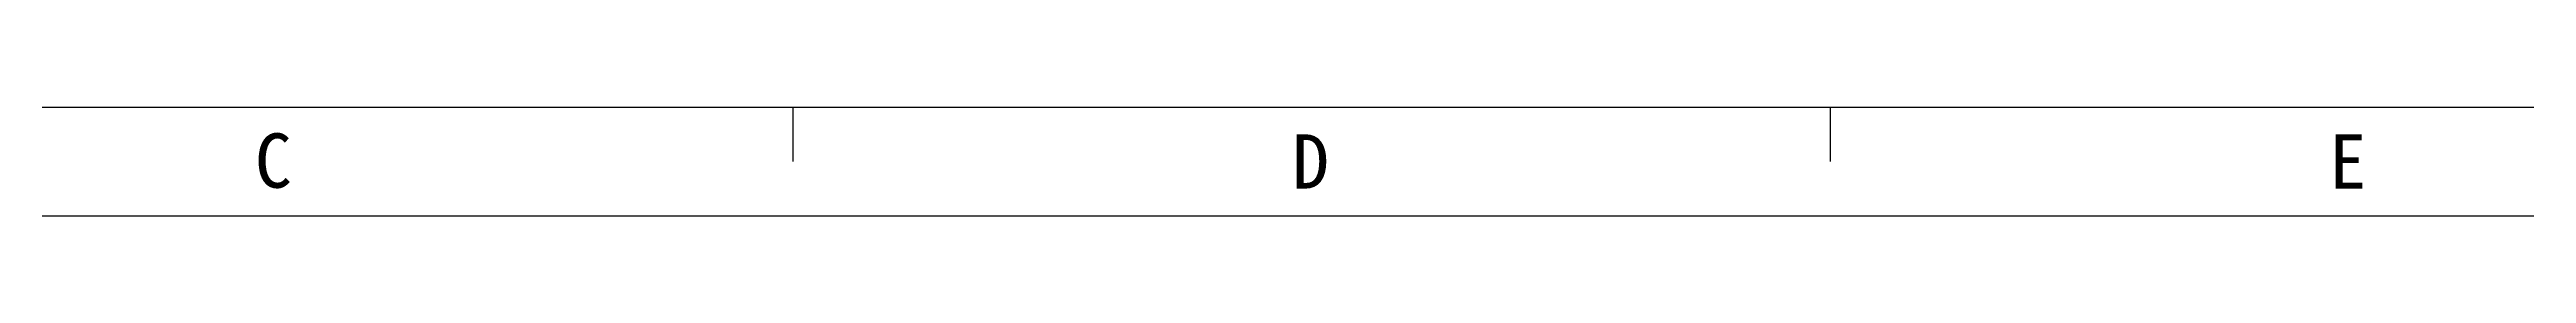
# Model space of a CAD drawing. Header units: millimetres. Extents: x -710 to -53, y 215 to 679.
# Drawn here: x -556.1 to -402.6, y 215.1 to 221.8 of the extents above; entities that cross this region are included whole.
import ezdxf

# ---------------------------------------------------------------- set-up
doc = ezdxf.new("R2010")
doc.units = ezdxf.units.MM
doc.header["$MEASUREMENT"] = 0
doc.layers.add('BORDER', color=7, linetype='Continuous', lineweight=0)

msp = doc.modelspace()

# ---------------------------------------------------------------- linework, layer by layer
at = {"layer": 'BORDER', "color": 18, "lineweight": 25, "true_color": 0x000000}
for p, q in [((-702.92, 221.82), (-59.98, 221.82)), ((-510.04, 221.82), (-510.04, 218.46)), ((-445.75, 221.82), (-445.75, 218.46)), ((-709.64, 215.11), (-53.27, 215.11))]:
    msp.add_line(p, q, dxfattribs=at)

# ---------------------------------------------------------------- texts
at = {"layer": 'BORDER', "char_height": 0.2, "attachment_point": 7}
for s, insert in [('\\C18;\\c0;\\FSimSun|b0|i0|c1;\\H3.357398;\\W1.000000;C', (-543.39, 216.79)), ('\\C18;\\c0;\\FSimSun|b0|i0|c1;\\H3.357398;\\W1.000000;D', (-479.09, 216.79)), ('\\C18;\\c0;\\FSimSun|b0|i0|c1;\\H3.357398;\\W1.000000;E', (-414.8, 216.79))]:
    msp.add_mtext(s, dxfattribs=dict(at, insert=insert))

doc.saveas('drawing.dxf')
